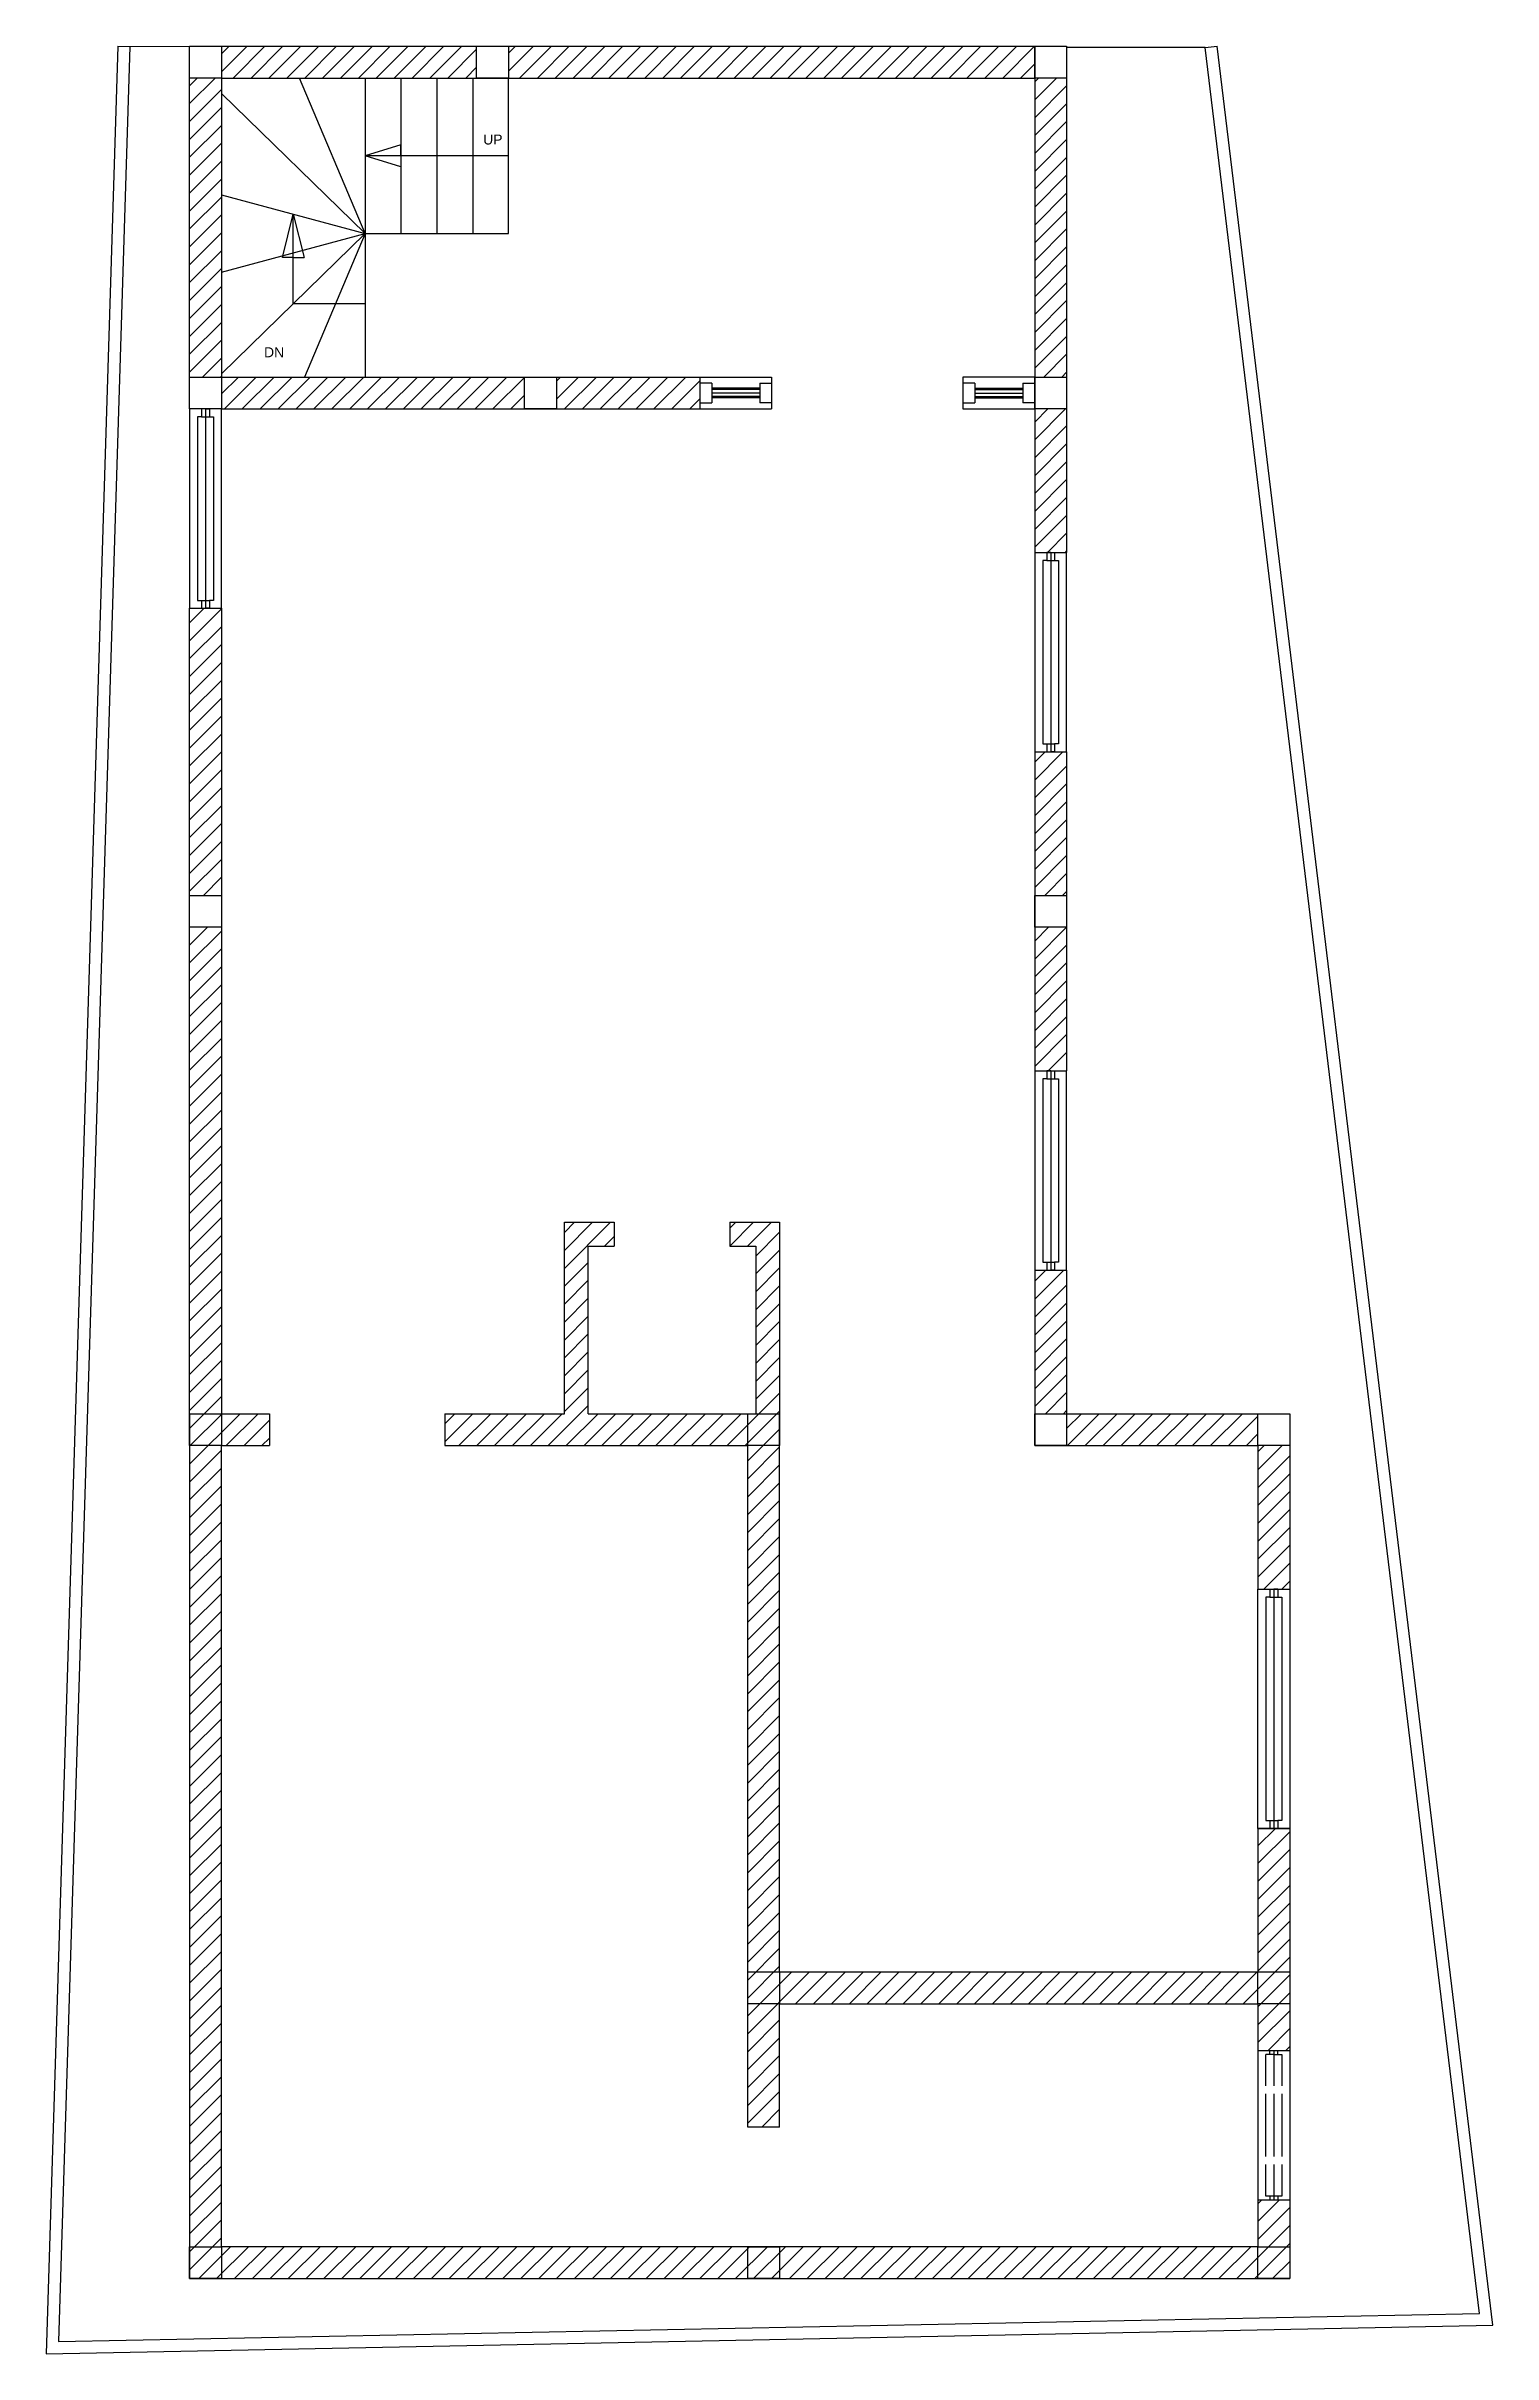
# Model space of a CAD drawing. Header units: inches. Extents: x 3716 to 4079, y 72 to 651.
import ezdxf

# ---------------------------------------------------------------- set-up
doc = ezdxf.new("R2010")
doc.units = ezdxf.units.IN
for name, color, linetype in [('compund', 82, 'Continuous'), ('pillar', 82, 'Continuous'), ('stair', 130, 'Continuous'), ('text and dim', 200, 'Continuous'), ('wall', 7, 'Continuous'), ('wall hatch', 1, 'Continuous'), ('window', 150, 'Continuous')]:
    doc.layers.add(name, color=color, linetype=linetype)
doc.styles.get("Standard").update_dxf_attribs({"font": 'arial.ttf'})

# ---------------------------------------------------------------- blocks, each defined once
blk = doc.blocks.new('8in pillar')
at = {"layer": 'pillar'}
blk.add_lwpolyline([(3916.78, 1584.21), (3924.78, 1584.21), (3924.78, 1576.21), (3916.78, 1576.21)], close=True, dxfattribs=at)
blk = doc.blocks.new('door glass')
at = {"layer": 'window'}
for p, q in [((4144.21, 599.2), (4141.21, 599.2)), ((4141.21, 599.2), (4141.21, 594.2)), ((4144.21, 599.2), (4144.21, 594.2)), ((4144.21, 597.94), (4156.21, 597.94)), ((4144.21, 597.56), (4156.21, 597.56)), ((4144.21, 596.7), (4156.21, 596.7)), ((4156.21, 599.2), (4156.21, 594.2)), ((4156.21, 599.2), (4159.21, 599.2)), ((4159.21, 599.2), (4159.21, 594.2)), ((4141.21, 594.2), (4144.21, 594.2)), ((4144.21, 595.83), (4156.21, 595.83)), ((4144.21, 595.46), (4156.21, 595.46)), ((4159.21, 594.2), (4156.21, 594.2))]:
    blk.add_line(p, q, dxfattribs=at)
blk = doc.blocks.new('4ft window')
at = {"layer": 'window'}
for p, q in [((4006, 1650.58), (4005, 1650.58)), ((4005, 1650.58), (4005, 1604.58)), ((4007, 1652.58), (4006, 1652.58)), ((4006, 1652.58), (4006, 1650.58)), ((4006, 1650.58), (4008, 1650.58)), ((4007, 1652.58), (4007, 1602.58)), ((4007, 1652.58), (4008, 1652.58)), ((4008, 1652.58), (4008, 1650.58)), ((4008, 1650.58), (4009, 1650.58)), ((4009, 1650.58), (4009, 1604.58)), ((4005, 1604.58), (4006, 1604.58)), ((4006, 1604.58), (4006, 1602.58)), ((4006, 1604.58), (4008, 1604.58)), ((4009, 1604.58), (4008, 1604.58)), ((4008, 1604.58), (4008, 1602.58)), ((4006, 1602.58), (4007, 1602.58)), ((4008, 1602.58), (4007, 1602.58))]:
    blk.add_line(p, q, dxfattribs=at)
blk = doc.blocks.new('bathroom window')
at = {"layer": 'window'}
for p, q in [((2117.54, 1197.72), (2117.54, 1198.72)), ((2118.54, 1198.72), (2118.54, 1189.84)), ((2119.54, 1197.72), (2119.54, 1198.72)), ((2118.54, 1197.72), (2116.54, 1197.72)), ((2118.54, 1197.72), (2120.54, 1197.72)), ((2118.54, 1187.84), (2118.54, 1172.09)), ((2118.54, 1170.09), (2118.54, 1161.22)), ((2120.54, 1162.22), (2116.54, 1162.22)), ((2117.54, 1162.22), (2117.54, 1161.22)), ((2119.54, 1162.22), (2119.54, 1161.22))]:
    blk.add_line(p, q, dxfattribs=at)
for points in [[(2117.54, 1198.72), (2119.54, 1198.72)], [(2116.54, 1189.84), (2116.54, 1197.72)], [(2120.54, 1197.72), (2120.54, 1189.84)], [(2116.54, 1172.09), (2116.54, 1187.84)], [(2120.54, 1187.84), (2120.54, 1172.09)], [(2116.54, 1162.22), (2116.54, 1170.09)], [(2120.54, 1170.09), (2120.54, 1162.22)], [(2117.54, 1161.22), (2119.54, 1161.22)]]:
    blk.add_lwpolyline(points, dxfattribs=at)
blk = doc.blocks.new('5ft window')
at = {"layer": 'window', "linetype": 'ByBlock'}
for p, q in [((4244.38, 309.25), (4243.38, 309.25)), ((4243.38, 309.25), (4243.38, 253.25)), ((4244.38, 311.25), (4244.38, 309.25)), ((4244.38, 311.25), (4245.38, 311.25)), ((4244.38, 309.25), (4246.38, 309.25)), ((4246.38, 311.25), (4245.38, 311.25)), ((4245.38, 311.25), (4245.38, 251.25)), ((4246.38, 311.25), (4246.38, 309.25)), ((4246.38, 309.25), (4247.38, 309.25)), ((4247.38, 309.25), (4247.38, 253.25)), ((4243.38, 253.25), (4244.38, 253.25)), ((4244.38, 253.25), (4244.38, 251.25)), ((4244.38, 253.25), (4246.38, 253.25)), ((4244.38, 251.25), (4245.38, 251.25)), ((4246.38, 251.25), (4245.38, 251.25)), ((4247.38, 253.25), (4246.38, 253.25)), ((4246.38, 253.25), (4246.38, 251.25))]:
    blk.add_line(p, q, dxfattribs=at)

msp = doc.modelspace()

# ---------------------------------------------------------------- hatches: boundary and pattern name
at = {"layer": 'wall hatch', "linetype": 'ByBlock'}
h = msp.add_hatch(dxfattribs=at)
h.set_pattern_fill('ANSI31', color=256)
h.paths.add_polyline_path([(3964.28, 650.54), (3832.28, 650.54), (3832.28, 642.54), (3964.28, 642.54)])
h.paths.add_polyline_path([(3824.28, 650.54), (3760.28, 650.54), (3760.28, 642.54), (3824.28, 642.54)])
h.paths.add_polyline_path([(3760.28, 642.54), (3752.28, 642.54), (3752.28, 567.54), (3760.28, 567.54)])
h.paths.add_polyline_path([(3836.28, 567.54), (3760.28, 567.54), (3760.28, 559.54), (3836.28, 559.54)])
h.paths.add_polyline_path([(3880.28, 567.54), (3844.28, 567.54), (3844.28, 559.54), (3880.28, 559.54)])
h.paths.add_polyline_path([(3972.28, 642.54), (3964.28, 642.54), (3964.28, 567.54), (3972.28, 567.54)])
h.paths.add_polyline_path([(3972.28, 559.54), (3964.28, 559.54), (3964.28, 523.54), (3972.28, 523.54)])
h.paths.add_polyline_path([(3972.28, 473.54), (3964.28, 473.54), (3964.28, 437.54), (3972.28, 437.54)])
h.paths.add_polyline_path([(3760.28, 509.54), (3752.28, 509.54), (3752.28, 437.54), (3760.28, 437.54)])
h.paths.add_polyline_path([(3760.28, 429.54), (3752.28, 429.54), (3752.28, 307.54), (3760.28, 307.54)])
h.paths.add_polyline_path([(3852.28, 349.54), (3858.78, 349.54), (3858.78, 355.54), (3846.28, 355.54), (3846.28, 307.54), (3816.28, 307.54), (3816.28, 299.54), (3892.28, 299.54), (3892.28, 307.54), (3852.28, 307.54)])
h.paths.add_polyline_path([(3900.28, 355.54), (3887.78, 355.54), (3887.78, 349.54), (3894.28, 349.54), (3894.28, 307.54), (3900.28, 307.54)])
h.paths.add_polyline_path([(3972.28, 343.54), (3964.28, 343.54), (3964.28, 307.54), (3972.28, 307.54)])
h.paths.add_polyline_path([(3972.28, 429.54), (3964.28, 429.54), (3964.28, 393.54), (3972.28, 393.54)])
h.paths.add_polyline_path([(4020.28, 307.54), (3972.28, 307.54), (3972.28, 299.54), (4020.28, 299.54)], flags=17)
h.paths.add_polyline_path([(4028.28, 299.54), (4020.28, 299.54), (4020.28, 263.54), (4028.28, 263.54)], flags=17)
h.paths.add_polyline_path([(3900.28, 307.54), (3894.28, 307.54), (3892.28, 307.54), (3892.28, 299.54), (3892.28, 128.6), (3900.28, 128.6), (3900.28, 159.54), (4020.28, 159.54), (4020.28, 147.82), (4028.28, 147.82), (4028.28, 203.54), (4020.28, 203.54), (4020.28, 167.54), (3900.28, 167.54)])
h.paths.add_polyline_path([(3760.28, 299.54), (3772.28, 299.54), (3772.28, 307.54), (3760.28, 307.54), (3752.28, 307.54), (3752.28, 90.6), (4028.28, 90.6), (4028.28, 110.32), (4020.28, 110.32), (4020.28, 98.6), (3760.28, 98.6)])

# ---------------------------------------------------------------- linework, layer by layer
msp.add_line((3964.28, 650.54), (3972.28, 650.54))
at = {"layer": 'compund'}
for p, q in [((3734.28, 650.54), (3716.28, 71.73)), ((3737.28, 650.45), (3719.37, 74.79)), ((4075.83, 81.85), (4007.07, 650.18)), ((4079.21, 78.92), (4010.05, 650.54)), ((3719.37, 74.79), (4075.83, 81.85)), ((3716.28, 71.73), (4079.21, 78.92))]:
    msp.add_line(p, q, dxfattribs=at)
at = {"layer": 'compund', "linetype": 'Continuous'}
for p, q in [((3734.28, 650.54), (3737.28, 650.45)), ((3737.28, 650.45), (3752.28, 650.54)), ((4007.07, 650.18), (4010.05, 650.54))]:
    msp.add_line(p, q, dxfattribs=at)
at = {"layer": 'compund', "linetype": 'ByBlock'}
msp.add_line((4007.07, 650.18), (3972.28, 650.18), dxfattribs=at)
at = {"layer": 'stair'}
for p, q in [((3796.28, 603.54), (3779.85, 642.54)), ((3796.28, 642.54), (3796.28, 603.54)), ((3805.28, 642.54), (3805.28, 603.54)), ((3814.28, 642.54), (3814.28, 603.54)), ((3823.28, 642.54), (3823.28, 603.54)), ((3832.28, 603.54), (3832.28, 642.54)), ((3760.28, 638.7), (3796.28, 603.54)), ((3760.28, 613.25), (3796.28, 603.54)), ((3760.28, 593.84), (3796.28, 603.54)), ((3760.28, 568.38), (3796.28, 603.54)), ((3796.28, 603.54), (3781.11, 567.54)), ((3796.28, 603.54), (3796.28, 567.54)), ((3796.28, 603.54), (3832.28, 603.54)), ((3760.28, 567.54), (3796.28, 567.54))]:
    msp.add_line(p, q, dxfattribs=at)
at = {"layer": 'text and dim', "linetype": 'Continuous'}
for p, q in [((3805.28, 625.78), (3796.28, 623.04)), ((3805.28, 623.04), (3805.28, 625.78)), ((3832.28, 623.04), (3796.28, 623.04)), ((3805.28, 620.31), (3796.28, 623.04)), ((3805.28, 623.04), (3805.28, 620.31)), ((3775.54, 597.54), (3778.28, 608.4)), ((3778.28, 608.4), (3781.02, 597.54)), ((3778.28, 585.96), (3778.28, 608.4)), ((3778.28, 597.54), (3775.54, 597.54)), ((3778.28, 597.54), (3781.02, 597.54))]:
    msp.add_line(p, q, dxfattribs=at)
at = {"layer": 'text and dim', "linetype": 'ByBlock'}
msp.add_line((3778.28, 585.96), (3796.28, 585.96), dxfattribs=at)
at = {"layer": 'wall'}
for p, q in [((3752.28, 650.54), (3972.28, 650.54)), ((3832.28, 650.54), (3832.28, 642.54)), ((3832.28, 650.54), (3832.28, 642.54)), ((3964.28, 650.54), (3964.28, 642.54)), ((3972.28, 650.54), (3972.28, 642.54)), ((3972.28, 650.54), (3972.28, 523.54)), ((3760.28, 642.54), (3760.28, 567.54)), ((3760.28, 642.54), (3964.28, 642.54)), ((3964.28, 642.54), (3964.28, 523.54)), ((3760.28, 567.54), (3898.28, 567.54)), ((3844.28, 567.54), (3844.28, 559.54)), ((3880.28, 567.54), (3880.28, 559.54)), ((3898.28, 567.54), (3898.28, 559.54)), ((3964.28, 567.54), (3946.28, 567.54)), ((3946.28, 567.54), (3946.28, 559.54)), ((3964.28, 567.54), (3964.28, 559.54)), ((3972.28, 567.54), (3972.28, 559.54)), ((3760.28, 559.54), (3898.28, 559.54)), ((3946.28, 559.54), (3964.28, 559.54)), ((3760.28, 509.54), (3760.28, 307.54)), ((3964.28, 473.54), (3964.28, 393.54)), ((3972.28, 473.54), (3972.28, 393.54)), ((3964.28, 343.54), (3964.28, 299.54)), ((3972.28, 343.54), (3972.28, 307.54)), ((3752.28, 307.54), (3752.28, 90.6)), ((3760.28, 307.54), (3772.28, 307.54)), ((3816.28, 307.54), (3846.28, 307.54)), ((3852.28, 307.54), (3894.28, 307.54)), ((3900.28, 167.54), (3900.28, 307.54)), ((3760.28, 98.6), (3760.28, 299.54)), ((3760.28, 299.54), (3772.28, 299.54)), ((3816.28, 299.54), (3892.28, 299.54)), ((3892.28, 128.6), (3892.28, 299.54)), ((3900.28, 128.6), (3900.28, 159.54)), ((3900.28, 128.6), (3892.28, 128.6)), ((4020.28, 98.6), (3760.28, 98.6)), ((3752.28, 90.6), (4028.28, 90.6))]:
    msp.add_line(p, q, dxfattribs=at)
at = {"layer": 'wall', "linetype": 'Continuous'}
for p, q in [((3752.28, 559.54), (3752.28, 650.54)), ((3752.28, 307.54), (3752.28, 509.54))]:
    msp.add_line(p, q, dxfattribs=at)
at = {"layer": 'wall', "linetype": 'ByBlock'}
for p, q in [((3752.28, 559.54), (3752.28, 509.54)), ((3760.28, 509.54), (3760.28, 559.54)), ((3964.28, 523.54), (3972.28, 523.54)), ((3964.28, 523.54), (3964.28, 473.54)), ((3972.28, 473.54), (3972.28, 523.54)), ((3752.28, 509.54), (3760.28, 509.54)), ((3964.28, 473.54), (3972.28, 473.54)), ((3964.28, 393.54), (3972.28, 393.54)), ((3964.28, 393.54), (3964.28, 343.54)), ((3972.28, 343.54), (3972.28, 393.54)), ((3846.28, 355.54), (3858.78, 355.54)), ((3846.28, 307.54), (3846.28, 355.54)), ((3858.78, 355.54), (3858.78, 349.54)), ((3887.78, 355.54), (3900.28, 355.54)), ((3887.78, 355.54), (3887.78, 349.54)), ((3900.28, 355.54), (3900.28, 307.54)), ((3852.28, 349.54), (3858.78, 349.54)), ((3852.28, 307.54), (3852.28, 349.54)), ((3887.78, 349.54), (3894.28, 349.54)), ((3894.28, 349.54), (3894.28, 307.54)), ((3964.28, 343.54), (3972.28, 343.54)), ((3772.28, 307.54), (3772.28, 299.54)), ((3816.28, 307.54), (3816.28, 299.54)), ((3972.28, 307.54), (4028.28, 307.54)), ((4028.28, 307.54), (4028.28, 263.54)), ((3964.28, 299.54), (4020.28, 299.54)), ((4020.28, 299.54), (4020.28, 263.54)), ((4020.28, 263.54), (4028.28, 263.54)), ((4020.28, 203.54), (4020.28, 263.54)), ((4028.28, 263.54), (4028.28, 203.54)), ((4020.28, 203.54), (4028.28, 203.54)), ((4020.28, 203.54), (4020.28, 167.54)), ((4028.28, 203.54), (4020.28, 203.54)), ((4028.28, 203.54), (4028.28, 147.82)), ((3900.28, 167.54), (4020.28, 167.54)), ((3900.28, 159.54), (4020.28, 159.54)), ((4020.28, 159.54), (4020.28, 147.82)), ((4020.28, 147.82), (4028.28, 147.82)), ((4020.28, 147.82), (4020.28, 110.32)), ((4028.28, 147.82), (4028.28, 110.32)), ((4020.28, 110.32), (4028.28, 110.32)), ((4020.28, 110.32), (4020.28, 98.6)), ((4028.28, 110.32), (4028.28, 90.6))]:
    msp.add_line(p, q, dxfattribs=at)

# ---------------------------------------------------------------- block references
at = {"layer": 'pillar'}
for p in [(-164.5, -933.67), (-92.5, -933.67), (47.5, -933.67), (-164.5, -1016.67), (-80.5, -1016.67), (47.5, -1016.67), (-164.5, -1146.67), (47.5, -1146.67), (-164.5, -1276.67), (-24.5, -1276.67), (47.5, -1276.67), (103.5, -1276.67), (-24.5, -1416.67), (103.5, -1416.67), (-164.5, -1485.62), (-24.5, -1485.62), (103.5, -1485.62)]:
    msp.add_blockref('8in pillar', p, dxfattribs=at)
at = {"layer": 'wall', "linetype": 'ByBlock'}
for name, p in [('4ft window', (-250.72, -1093.04)), ('4ft window', (-38.72, -1129.04)), ('4ft window', (-38.72, -1259.04)), ('bathroom window', (1905.74, -1050.9))]:
    msp.add_blockref(name, p, dxfattribs=at)
at = {"layer": 'window', "xscale": -1, "rotation": 359.999999999987}
msp.add_blockref('door glass', (8039.49, -33.16), dxfattribs=at)
at = {"layer": 'window'}
msp.add_blockref('door glass', (-194.93, -33.16), dxfattribs=at)
at = {"layer": 'window', "linetype": 'ByBlock'}
msp.add_blockref('5ft window', (-221.1, -47.71), dxfattribs=at)

# ---------------------------------------------------------------- texts
at = {"layer": 'text and dim', "linetype": 'Continuous', "char_height": 2.5, "attachment_point": 1}
for s, insert in [('UP', (3825.92, 628.38)), ('DN', (3770.94, 575.01))]:
    msp.add_mtext_dynamic_manual_height_columns(s, width=4.7261, gutter_width=12.5, heights=[0], dxfattribs=dict(at, insert=insert))

doc.saveas('drawing.dxf')
